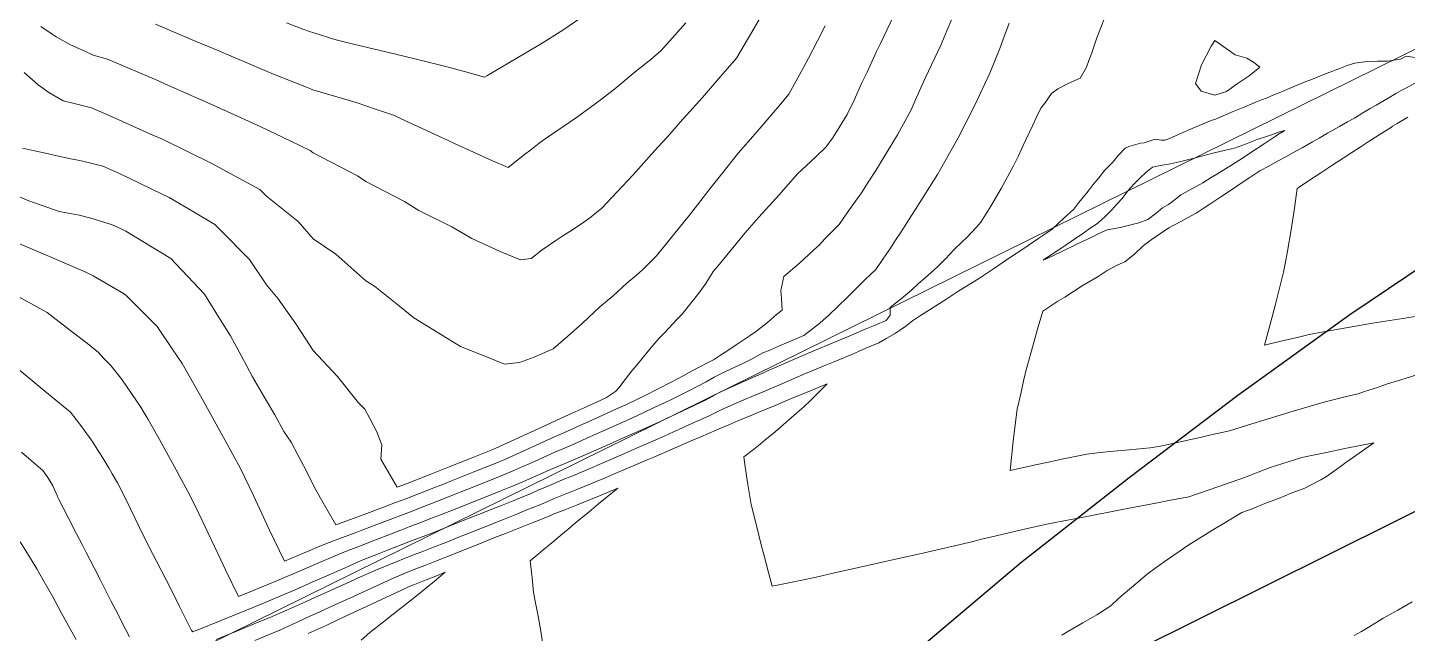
# Model space of a CAD drawing. Header units: inches. Extents: x 11351264 to 11356330, y 6702313 to 6706468.
# Drawn here: x 11351538.2 to 11351957.5, y 6703502.6 to 6703686.7 of the extents above; entities that cross this region are included whole.
import ezdxf

# ---------------------------------------------------------------- set-up
doc = ezdxf.new("R2010")
doc.units = ezdxf.units.IN
doc.header["$MEASUREMENT"] = 0
doc.layers.add('Shumate_Contours_clip1', color=7, linetype='Continuous', lineweight=0)
doc.layers.add('Shumate_Parcels_clip1', color=7, linetype='Continuous', lineweight=0)
doc.layers.add('Shumate_Streets_clip1', color=7, linetype='Continuous')

msp = doc.modelspace()

# ---------------------------------------------------------------- linework, layer by layer
at = {"layer": 'Shumate_Contours_clip1'}
for points, elevation in [([(11351868.09, 6703696.44), (11351863.12, 6703683.57), (11351861.69, 6703678.99), (11351860.75, 6703676.69), (11351859.98, 6703674.67), (11351858.07, 6703671.32), (11351854.61, 6703669.86), (11351851.29, 6703668.12), (11351849.36, 6703666.65), (11351847.35, 6703663.77), (11351846.14, 6703662.27), (11351844.72, 6703659.31), (11351843.59, 6703656.81), (11351841.48, 6703652.39), (11351839.25, 6703647.49), (11351837.84, 6703644.66), (11351834.07, 6703637.77), (11351830.95, 6703632.44), (11351827.94, 6703627.58), (11351826.49, 6703625.93), (11351823.67, 6703622.96), (11351822.13, 6703621.5), (11351819.78, 6703619.29), (11351817.2, 6703616.45), (11351814.78, 6703614.01), (11351810.85, 6703610.52), (11351808.99, 6703608.93), (11351806.97, 6703607.03), (11351803.74, 6703604.28), (11351801.96, 6703602.96), (11351800.4, 6703601.67), (11351800.36, 6703599.33), (11351799.16, 6703597.7), (11351795.82, 6703596.31), (11351792.71, 6703595.02), (11351788.57, 6703593.28), (11351784.44, 6703591.53), (11351778.55, 6703589.08), (11351773.1, 6703586.74), (11351767.56, 6703584.3), (11351762.85, 6703582.24), (11351762.23, 6703581.94), (11351761.68, 6703581.68), (11351759.77, 6703580.84), (11351756.34, 6703579.33), (11351752.91, 6703577.83), (11351749.48, 6703576.29), (11351748.78, 6703575.96), (11351746.26, 6703574.61), (11351744.01, 6703573.4), (11351743.73, 6703573.26), (11351742.93, 6703572.86), (11351738.85, 6703570.91), (11351733.92, 6703568.6), (11351729.11, 6703566.38), (11351724.22, 6703564.17), (11351719.55, 6703562.1), (11351715.02, 6703560.1), (11351710.16, 6703557.97), (11351705.38, 6703555.88), (11351701.83, 6703554.37), (11351698.32, 6703552.88), (11351693.5, 6703550.76), (11351688.68, 6703548.65), (11351685.13, 6703547.18), (11351681.58, 6703545.72), (11351674.23, 6703542.8), (11351667.32, 6703540.05), (11351664.19, 6703538.81), (11351660.51, 6703537.36), (11351657.75, 6703536.3), (11351654.21, 6703534.95), (11351651.62, 6703533.96), (11351647.2, 6703532.23), (11351642.99, 6703530.63), (11351640.19, 6703529.53), (11351634.34, 6703527.31), (11351627.66, 6703524.42), (11351621.8, 6703521.87), (11351614.17, 6703518.64), (11351609.48, 6703516.72), (11351606.58, 6703515.52), (11351602.3, 6703513.78), (11351598.36, 6703521.95), (11351596.93, 6703524.92), (11351593.11, 6703533.09), (11351589.31, 6703540.99), (11351586.89, 6703545.7), (11351584.4, 6703550.41), (11351583.36, 6703552.35), (11351581.71, 6703555.47), (11351577.83, 6703562.44), (11351574.85, 6703567.62), (11351572.43, 6703571.61), (11351566.97, 6703579.67), (11351563.5, 6703584), (11351561.42, 6703586.17), (11351559.82, 6703587.96), (11351556.43, 6703590.69), (11351551.91, 6703594.11), (11351544.21, 6703600.09), (11351532.65, 6703606.5)], 1404), ([(11351712.26, 6703693.74), (11351700.91, 6703685.89), (11351694.12, 6703681.7), (11351688.97, 6703678.63), (11351677.74, 6703672.04), (11351677.13, 6703671.64), (11351671.04, 6703673.37), (11351664.48, 6703675.05), (11351657.89, 6703676.66), (11351651.32, 6703678.33), (11351650.79, 6703678.48), (11351650.14, 6703678.65), (11351643.68, 6703680.2), (11351637.32, 6703681.64), (11351631.58, 6703683.09), (11351625.22, 6703685.09), (11351624.93, 6703685.18), (11351624.2, 6703685.44), (11351621.89, 6703686.27), (11351616.91, 6703688.14)], 1418), ([(11351818.95, 6703689.11), (11351816.73, 6703683.8), (11351815.83, 6703681.62), (11351811.01, 6703671.31), (11351808, 6703664.52), (11351806.74, 6703661.73), (11351802.63, 6703654.07), (11351800.91, 6703651.26), (11351795.96, 6703643.29), (11351793.91, 6703640.08), (11351791.61, 6703636.47), (11351788.01, 6703631.38), (11351786.42, 6703629.14), (11351784.82, 6703626.84), (11351780.51, 6703622.49), (11351778.86, 6703620.73), (11351777.08, 6703619.11), (11351772.81, 6703615.16), (11351768.06, 6703611.04), (11351767.16, 6703606.85), (11351767.36, 6703604.38), (11351767.49, 6703600.86), (11351765.84, 6703599.47), (11351763.11, 6703597.13), (11351759.44, 6703594.26), (11351757.8, 6703593.08), (11351755.66, 6703591.76), (11351753.51, 6703590.34), (11351751.64, 6703589.02), (11351749.91, 6703587.88), (11351748.5, 6703586.93), (11351746.67, 6703585.77), (11351745.03, 6703584.91), (11351744.89, 6703584.83), (11351742.5, 6703583.57), (11351739.98, 6703582.24), (11351737.67, 6703581.02), (11351733.76, 6703578.98), (11351729.84, 6703576.94), (11351725.92, 6703574.9), (11351723.57, 6703573.79), (11351719.98, 6703572.09), (11351717.01, 6703570.73), (11351710.6, 6703567.81), (11351705.88, 6703565.68), (11351701.16, 6703563.54), (11351698.55, 6703562.39), (11351692.61, 6703559.69), (11351687.92, 6703557.57), (11351683.24, 6703555.45), (11351680.3, 6703554.23), (11351673.66, 6703551.59), (11351667.02, 6703548.95), (11351665.1, 6703548.18), (11351660.38, 6703546.3), (11351658.18, 6703545.43), (11351655.72, 6703544.47), (11351653.44, 6703543.6), (11351650.06, 6703542.34), (11351646.43, 6703540.96), (11351641.31, 6703539.06), (11351639.41, 6703538.34), (11351631.86, 6703535.57), (11351627.29, 6703543.68), (11351625.32, 6703547.09), (11351622.93, 6703552.14), (11351620.41, 6703556.67), (11351618.32, 6703560.66), (11351616.15, 6703563.98), (11351613.33, 6703568.98), (11351610.85, 6703573.27), (11351606.6, 6703580.59), (11351603.1, 6703587.06), (11351599.89, 6703593.04), (11351596.71, 6703597.98), (11351591.98, 6703605.67), (11351581.77, 6703616.51), (11351578.9, 6703618.3), (11351568.05, 6703624.84), (11351564.52, 6703626.55), (11351561.12, 6703627.64), (11351557.5, 6703628.75), (11351553.9, 6703629.68), (11351550.6, 6703630.27), (11351547.84, 6703630.77), (11351540.6, 6703633.31), (11351538.34, 6703634.2), (11351528.93, 6703638.31)], 1408), ([(11351836.56, 6703688.05), (11351834.56, 6703682.88), (11351833.7, 6703680.4), (11351830.68, 6703672.84), (11351826.07, 6703663.17), (11351821.06, 6703653.19), (11351816.61, 6703645.35), (11351814.74, 6703642.06), (11351807.99, 6703631.36), (11351805.94, 6703628.14), (11351803.89, 6703624.94), (11351801.8, 6703621.77), (11351800.41, 6703619.71), (11351798.32, 6703616.63), (11351795.99, 6703613.2), (11351794.42, 6703611.7), (11351792.87, 6703610.23), (11351790.43, 6703607.86), (11351787.5, 6703604.9), (11351784.37, 6703601.82), (11351781.77, 6703599.36), (11351778.98, 6703596.83), (11351774.11, 6703593.13), (11351771.31, 6703591.94), (11351768.88, 6703590.91), (11351766.5, 6703589.89), (11351763.79, 6703588.72), (11351761.7, 6703587.81), (11351758.39, 6703586.03), (11351755.54, 6703584.57), (11351753.36, 6703583.56), (11351749.92, 6703581.97), (11351746.89, 6703580.45), (11351744.45, 6703579.07), (11351741.86, 6703577.73), (11351738.33, 6703575.92), (11351734.33, 6703573.89), (11351731.82, 6703572.68), (11351728.87, 6703571.3), (11351725.33, 6703569.63), (11351722.1, 6703568.14), (11351716.01, 6703565.4), (11351711.15, 6703563.23), (11351708.01, 6703561.82), (11351703.27, 6703559.72), (11351698.44, 6703557.63), (11351693.61, 6703555.48), (11351690.66, 6703554.15), (11351688.78, 6703553.32), (11351685.96, 6703552.05), (11351680.95, 6703549.97), (11351676.59, 6703548.24), (11351674.3, 6703547.33), (11351669.67, 6703545.49), (11351667.66, 6703544.69), (11351662.76, 6703542.74), (11351658.11, 6703540.91), (11351653.83, 6703539.27), (11351646.82, 6703536.6), (11351639.8, 6703533.94), (11351637.79, 6703533.2), (11351632.78, 6703531.31), (11351629.02, 6703529.94), (11351626.36, 6703528.79), (11351624.03, 6703527.78), (11351616.28, 6703524.56), (11351611.63, 6703534.18), (11351606.87, 6703544.5), (11351602.89, 6703552.69), (11351598.27, 6703561.2), (11351591.84, 6703572.97), (11351590.8, 6703574.8), (11351585.25, 6703584.66), (11351582.15, 6703589.08), (11351577.62, 6703595.82), (11351569.21, 6703604.28), (11351568.36, 6703605.1), (11351568.05, 6703605.38), (11351567.38, 6703605.9), (11351558.14, 6703611.25), (11351555.97, 6703612.33), (11351544.86, 6703617.14), (11351534.31, 6703621.56)], 1406), ([(11351801.33, 6703690.19), (11351797.31, 6703681.7), (11351796.24, 6703679.46), (11351793.38, 6703673.16), (11351791.79, 6703669.87), (11351789.41, 6703664.65), (11351787.28, 6703660.29), (11351784.09, 6703655.06), (11351782.85, 6703653.15), (11351780.94, 6703650.43), (11351777.75, 6703647.45), (11351774.9, 6703644.76), (11351772.15, 6703642.22), (11351766.65, 6703635.88), (11351760.45, 6703629.14), (11351756.2, 6703624.23), (11351747.98, 6703614.21), (11351746.62, 6703612.54), (11351744.3, 6703608.98), (11351742.2, 6703605.99), (11351738.95, 6703601.91), (11351737.1, 6703599.66), (11351735.63, 6703598.13), (11351731.8, 6703593.94), (11351730.21, 6703592.27), (11351728.19, 6703590.05), (11351725.35, 6703586.67), (11351723.27, 6703584.06), (11351721.89, 6703582.34), (11351719.87, 6703579.79), (11351717.95, 6703577.19), (11351716.88, 6703576.06), (11351714.16, 6703574.31), (11351708.26, 6703571.59), (11351703.77, 6703569.51), (11351699.07, 6703567.35), (11351698.66, 6703567.17), (11351694.53, 6703565.27), (11351689.86, 6703563.13), (11351685.19, 6703560.99), (11351680.52, 6703558.85), (11351679.66, 6703558.49), (11351673.02, 6703555.85), (11351666.38, 6703553.21), (11351659.74, 6703550.57), (11351653.61, 6703548.13), (11351653.32, 6703548.02), (11351653.06, 6703547.92), (11351650.58, 6703546.99), (11351645.53, 6703555.56), (11351645.93, 6703559.86), (11351644.22, 6703564.06), (11351642.22, 6703567.88), (11351640.74, 6703570.73), (11351638.8, 6703572.63), (11351632.38, 6703580.68), (11351625, 6703588.55), (11351622.8, 6703592.04), (11351619.7, 6703596.67), (11351614.42, 6703604.3), (11351610.85, 6703608.51), (11351605.67, 6703616.27), (11351596.71, 6703625.2), (11351595.13, 6703626.85), (11351588.82, 6703630.62), (11351581.26, 6703635.08), (11351578.92, 6703636.21), (11351566.17, 6703642.36), (11351561.07, 6703644.61), (11351556.69, 6703645.69), (11351554.14, 6703646.32), (11351551.29, 6703646.84), (11351547.27, 6703647.71), (11351543.66, 6703648.51), (11351540.36, 6703649.25), (11351536.69, 6703650.07)], 1410), ([(11351780.64, 6703687.23), (11351778.3, 6703682.66), (11351775.5, 6703677.45), (11351773.99, 6703674.54), (11351769.58, 6703666.49), (11351766.58, 6703662.95), (11351759.35, 6703654.42), (11351754.18, 6703648.51), (11351749.19, 6703642.23), (11351745.98, 6703638.18), (11351739.4, 6703629.71), (11351738, 6703627.97), (11351729.39, 6703617.35), (11351725.07, 6703613.08), (11351723.24, 6703611.5), (11351720.38, 6703609.07), (11351716.15, 6703605.23), (11351712.12, 6703601.82), (11351706.81, 6703596.76), (11351702.36, 6703592.9), (11351697.92, 6703589.04), (11351692.15, 6703586.54), (11351687.69, 6703584.93), (11351683.13, 6703584.45), (11351677.18, 6703586.83), (11351669.79, 6703589.81), (11351665.82, 6703592.24), (11351655.59, 6703598.53), (11351651.24, 6703602.07), (11351643.63, 6703608.08), (11351641.07, 6703609.78), (11351631.89, 6703617.8), (11351625, 6703622.51), (11351620.48, 6703627.75), (11351610.85, 6703635.45), (11351608.83, 6703637.47), (11351598.65, 6703642.97), (11351594.44, 6703645.29), (11351579.46, 6703652.65), (11351575.43, 6703654.44), (11351563.94, 6703659.6), (11351557.69, 6703662.29), (11351552.36, 6703663.62), (11351549.05, 6703664.43), (11351544.69, 6703667.03), (11351541.45, 6703669.35), (11351537.22, 6703673.06)], 1412), ([(11351760.82, 6703689.67), (11351758.36, 6703685.33), (11351753.69, 6703677.45), (11351748.15, 6703671.14), (11351743.29, 6703665.5), (11351736.59, 6703657.96), (11351732.76, 6703653.64), (11351729.7, 6703650.3), (11351722.11, 6703641.86), (11351712.65, 6703631.68), (11351711.24, 6703630.59), (11351709.47, 6703629.18), (11351706.51, 6703627.03), (11351702.99, 6703624.75), (11351701.22, 6703623.61), (11351698.73, 6703622.03), (11351694.63, 6703619.16), (11351691.24, 6703616.49), (11351688.02, 6703616.17), (11351681.81, 6703618.69), (11351673.22, 6703622.59), (11351667.11, 6703626.13), (11351657.15, 6703631.1), (11351652.79, 6703633.87), (11351641.07, 6703639.96), (11351638.51, 6703641.64), (11351625, 6703648.65), (11351624.14, 6703649.34), (11351618.26, 6703652.17), (11351609.1, 6703656.58), (11351601.98, 6703659.77), (11351593.74, 6703663.56), (11351580.12, 6703669.56), (11351578.18, 6703670.4), (11351562.47, 6703677.12), (11351558.15, 6703678.35), (11351555.58, 6703679.5), (11351551.24, 6703681.5), (11351546.89, 6703683.92), (11351542.27, 6703687.09)], 1414), ([(11351738.23, 6703688.13), (11351730.72, 6703679.7), (11351727.64, 6703677.03), (11351722.89, 6703673.23), (11351716.68, 6703668.1), (11351712.63, 6703664.95), (11351705.35, 6703659.63), (11351695.55, 6703652.85), (11351693.65, 6703651.58), (11351691.14, 6703649.6), (11351689.22, 6703648.11), (11351684.24, 6703644.15), (11351679.53, 6703646.24), (11351667.93, 6703651.46), (11351664.55, 6703653.06), (11351651.55, 6703659.05), (11351649.7, 6703659.95), (11351643.91, 6703661.92), (11351638.07, 6703663.91), (11351631.45, 6703665.86), (11351624.88, 6703667.84), (11351622.97, 6703668.59), (11351612.49, 6703672.8), (11351603.22, 6703676.7), (11351600.09, 6703678.01), (11351596.33, 6703679.6), (11351587.7, 6703683.22), (11351580.69, 6703686.24), (11351577.12, 6703687.77)], 1416), ([(11351961.25, 6703677.39), (11351957.18, 6703678), (11351955.44, 6703677.15), (11351951.5, 6703676.46), (11351948.55, 6703676.49), (11351945.25, 6703676.41), (11351941.58, 6703675.89), (11351939.23, 6703675.14), (11351936.74, 6703674.19), (11351933.95, 6703673.14), (11351930.59, 6703671.8), (11351928.71, 6703671.05), (11351926.45, 6703670.18), (11351922.86, 6703668.69), (11351920.9, 6703667.87), (11351919.04, 6703667.11), (11351917.19, 6703666.34), (11351914.97, 6703665.41), (11351913.21, 6703664.74), (11351911.71, 6703664.15), (11351908.16, 6703662.67), (11351904.6, 6703661.18), (11351899.23, 6703658.9), (11351897.9, 6703658.43), (11351894.29, 6703656.92), (11351890.68, 6703655.4), (11351887.07, 6703653.85), (11351884.73, 6703652.82), (11351883.86, 6703652.53), (11351882.86, 6703652.54), (11351880.85, 6703652.77), (11351877.58, 6703651.69), (11351876.38, 6703651.56), (11351872.84, 6703650.52), (11351871.81, 6703650.1), (11351869.68, 6703647.8), (11351867.98, 6703645.84), (11351865.54, 6703643.24), (11351863.75, 6703641.05), (11351862.07, 6703638.98), (11351860.5, 6703637.02), (11351857.7, 6703633.5), (11351857.09, 6703632.75), (11351856.18, 6703631.57), (11351853.05, 6703628.66), (11351851.54, 6703627.26), (11351849.61, 6703625.49), (11351847.69, 6703624.12), (11351845.54, 6703622.67), (11351840.93, 6703619.58), (11351836.33, 6703616.49), (11351831.74, 6703613.4), (11351827.2, 6703610.39), (11351821.27, 6703606.69), (11351817.58, 6703604.29), (11351815.39, 6703602.9), (11351812.35, 6703600.92), (11351809.57, 6703599.17), (11351807.1, 6703597.57), (11351805.12, 6703595.98), (11351803.23, 6703594.68), (11351801.71, 6703593.65), (11351799.36, 6703592.33), (11351796.91, 6703590.92), (11351793, 6703589.24), (11351790.78, 6703588.26), (11351788.91, 6703587.45), (11351785.28, 6703585.96), (11351783.03, 6703585.04), (11351780.04, 6703583.81), (11351777.15, 6703582.61), (11351774.8, 6703581.63), (11351770.48, 6703579.79), (11351766.05, 6703577.86), (11351761.73, 6703576), (11351758.34, 6703574.57), (11351756.36, 6703573.73), (11351752.8, 6703572.22), (11351749.03, 6703570.57), (11351745.59, 6703568.82), (11351743.54, 6703567.91), (11351739.21, 6703565.95), (11351736.17, 6703564.56), (11351733.42, 6703563.32), (11351731.27, 6703562.36), (11351728.95, 6703561.34), (11351726.36, 6703560.17), (11351721.67, 6703558.14), (11351718.52, 6703556.79), (11351714.03, 6703554.84), (11351707.51, 6703552.02), (11351703.89, 6703550.52), (11351701.71, 6703549.62), (11351698.21, 6703548.16), (11351696.17, 6703547.27), (11351693.39, 6703546.09), (11351691.42, 6703545.23), (11351687.75, 6703543.73), (11351685.77, 6703542.92), (11351682.22, 6703541.48), (11351678.8, 6703540.12), (11351675.58, 6703538.84), (11351671.88, 6703537.36), (11351668.06, 6703535.85), (11351662.91, 6703533.8), (11351659.21, 6703532.38), (11351654.6, 6703530.61), (11351647.59, 6703527.85), (11351645.09, 6703526.87), (11351639.57, 6703524.72), (11351634.69, 6703522.55), (11351628.97, 6703520.03), (11351624.93, 6703518.23), (11351619.52, 6703515.82), (11351615.17, 6703514), (11351611.89, 6703512.62), (11351607, 6703510.61), (11351604.3, 6703509.49), (11351596.72, 6703506.39), (11351589.72, 6703503.56), (11351589.41, 6703503.44), (11351588.49, 6703503.1), (11351588.05, 6703503.5), (11351586.66, 6703506.3), (11351584.4, 6703510.79), (11351583.36, 6703512.88), (11351580.3, 6703518.85), (11351577.41, 6703524.54), (11351576.2, 6703526.9), (11351573.48, 6703532.22), (11351572.09, 6703534.95), (11351569.49, 6703540.47), (11351568.17, 6703543.23), (11351565.51, 6703548.34), (11351563.93, 6703551.11), (11351563.41, 6703552.01), (11351563.04, 6703552.74), (11351561.23, 6703555.75), (11351559.87, 6703557.75), (11351558.03, 6703560.71), (11351554.72, 6703565.42), (11351551.25, 6703569.81), (11351543.47, 6703576.25), (11351541.08, 6703578.21), (11351535.71, 6703582.74)], 1402), ([(11351966.64, 6703583.21), (11351956.82, 6703580.04), (11351951.19, 6703578.32), (11351948.44, 6703577.36), (11351944.51, 6703576.12), (11351942.57, 6703575.45), (11351940.29, 6703574.93), (11351932.59, 6703573), (11351927.69, 6703571.57), (11351922.78, 6703570.12), (11351917.86, 6703568.63), (11351914.94, 6703567.73), (11351908.95, 6703565.86), (11351903.48, 6703564.19), (11351897.35, 6703562.87), (11351894.52, 6703562.17), (11351891.73, 6703561.54), (11351884.88, 6703559.96), (11351882.47, 6703559.45), (11351879.41, 6703558.99), (11351872.98, 6703558.36), (11351867.15, 6703557.88), (11351863.41, 6703557.45), (11351860.16, 6703557.02), (11351853.05, 6703555.69), (11351847.92, 6703554.54), (11351844.53, 6703553.79), (11351836.8, 6703552.06), (11351837.7, 6703561.01), (11351838.05, 6703563.55), (11351838.99, 6703570.7), (11351840.05, 6703575.42), (11351840.99, 6703579.78), (11351841.63, 6703582.26), (11351843.09, 6703587.8), (11351845.35, 6703595.78), (11351846.76, 6703600.49), (11351851.34, 6703603.52), (11351853.41, 6703604.8), (11351858.67, 6703608.21), (11351863.53, 6703611.11), (11351866.27, 6703612.85), (11351869.57, 6703614.64), (11351871.66, 6703615.56), (11351874.59, 6703617.81), (11351877.19, 6703620.4), (11351879.7, 6703622.22), (11351885.05, 6703625.88), (11351888.64, 6703627.75), (11351893.36, 6703630.28), (11351895.77, 6703631.88), (11351897.85, 6703633.27), (11351900.81, 6703635.24), (11351903.77, 6703637.22), (11351906.73, 6703639.2), (11351909.69, 6703641.18), (11351912.38, 6703642.98), (11351912.64, 6703643.13), (11351912.67, 6703643.15), (11351912.7, 6703643.17), (11351915.38, 6703644.6), (11351918.09, 6703646.08), (11351920.79, 6703647.57), (11351923.47, 6703649.07), (11351925.51, 6703650.21), (11351928.73, 6703652.01), (11351930.74, 6703653.13), (11351933.29, 6703654.58), (11351936.86, 6703656.64), (11351939.36, 6703658.04), (11351941.44, 6703659.23), (11351944.04, 6703660.76), (11351946.27, 6703662.08), (11351948.03, 6703663.12), (11351951.68, 6703665.3), (11351954.03, 6703666.71), (11351955.4, 6703667.52), (11351957.46, 6703668.52), (11351961.06, 6703670.52)], 1402), ([(11351961.14, 6703599.06), (11351956.14, 6703598.3), (11351946.94, 6703596.83), (11351944.06, 6703596.36), (11351932.05, 6703594.22), (11351927.71, 6703593.4), (11351923.64, 6703592.44), (11351919.46, 6703591.47), (11351914.07, 6703590.17), (11351916.48, 6703598.79), (11351917.47, 6703602.67), (11351919.9, 6703612.42), (11351920.38, 6703614.87), (11351921.15, 6703618.75), (11351922.25, 6703625.25), (11351923.27, 6703631.87), (11351924.01, 6703637.81), (11351924.5, 6703638.13), (11351924.6, 6703638.2), (11351927.83, 6703640.33), (11351931.22, 6703642.55), (11351934.62, 6703644.78), (11351938.01, 6703647), (11351940.7, 6703648.76), (11351943.47, 6703650.55), (11351945.66, 6703651.96), (11351948.91, 6703654.08), (11351952.67, 6703656.49), (11351953.05, 6703656.75), (11351954.38, 6703657.59), (11351957.69, 6703659.47)], 1404), ([(11351852.5, 6703502.07), (11351854.36, 6703503.21), (11351858.88, 6703505.76), (11351863.15, 6703508.24), (11351867.43, 6703511.01), (11351869.84, 6703513.3), (11351875, 6703517.69), (11351878.46, 6703520.59), (11351881.24, 6703522.59), (11351884.89, 6703525.22), (11351891.15, 6703529.55), (11351899.14, 6703534.48), (11351901.09, 6703535.63), (11351907.2, 6703539.35), (11351910.32, 6703540.49), (11351914.68, 6703542.26), (11351918.34, 6703543.57), (11351922.18, 6703545.16), (11351926.33, 6703546.69), (11351928.45, 6703547.85), (11351931.19, 6703549.31), (11351932.96, 6703550.31), (11351936.81, 6703553.06), (11351938.87, 6703554.54), (11351942.84, 6703557.35), (11351947.37, 6703560.55), (11351938.57, 6703558.74), (11351932.99, 6703557.6), (11351928.93, 6703556.73), (11351925.43, 6703556.01), (11351921.58, 6703554.88), (11351915.83, 6703552.97), (11351908.04, 6703550.01), (11351899.96, 6703547.11), (11351891.15, 6703544.06), (11351885.09, 6703542.99), (11351881.1, 6703542.19), (11351872.98, 6703540.63), (11351870.35, 6703540.1), (11351859.59, 6703538.03), (11351848.84, 6703535.95), (11351840.31, 6703534.06), (11351836.45, 6703533.19), (11351832.6, 6703532.25), (11351827.71, 6703531.08), (11351825.57, 6703530.57), (11351818.54, 6703528.9), (11351809.36, 6703526.81), (11351805.23, 6703525.88), (11351800.18, 6703524.74), (11351791.23, 6703522.75), (11351783.49, 6703520.97), (11351777.48, 6703519.54), (11351773.49, 6703518.73), (11351770.56, 6703518.11), (11351764.48, 6703516.92), (11351763.43, 6703521.06), (11351761.96, 6703526.56), (11351761.37, 6703528.7), (11351759.51, 6703536.24), (11351758.11, 6703541.81), (11351757.09, 6703547.88), (11351756.71, 6703550.46), (11351756.16, 6703553.88), (11351755.87, 6703556.22), (11351758.84, 6703558.52), (11351760.86, 6703560.07), (11351762.31, 6703561.3), (11351765.37, 6703563.9), (11351767.81, 6703565.94), (11351770.41, 6703568.19), (11351774.15, 6703571.47), (11351776.21, 6703573.48), (11351777.82, 6703575.05), (11351781.21, 6703578.42), (11351776.31, 6703576.41), (11351771.07, 6703574.26), (11351769.9, 6703573.75), (11351765.38, 6703571.88), (11351762.68, 6703570.76), (11351759.99, 6703569.63), (11351757.84, 6703568.74), (11351754.09, 6703567.17), (11351751.34, 6703566.01), (11351748.59, 6703564.83), (11351747.47, 6703564.32), (11351742.8, 6703562.34), (11351739.9, 6703561.1), (11351734.09, 6703558.62), (11351728.5, 6703556.17), (11351726.49, 6703555.33), (11351722.01, 6703553.43), (11351717.53, 6703551.52), (11351713.05, 6703549.6), (11351709.64, 6703548.14), (11351705.1, 6703546.32), (11351701.6, 6703544.89), (11351698.1, 6703543.46), (11351694.17, 6703541.8), (11351689.96, 6703540.1), (11351686.41, 6703538.66), (11351682.86, 6703537.23), (11351676.44, 6703534.68), (11351672.62, 6703533.16), (11351668.97, 6703531.71), (11351665.3, 6703530.25), (11351661.61, 6703528.82), (11351658.53, 6703527.62), (11351654.99, 6703526.25), (11351647.99, 6703523.44), (11351644.73, 6703522.16), (11351641.68, 6703520.77), (11351638.72, 6703519.45), (11351635.98, 6703518.2), (11351632.7, 6703516.75), (11351630.27, 6703515.64), (11351628.07, 6703514.64), (11351624.57, 6703513.08), (11351622.65, 6703512.2), (11351617.22, 6703509.73), (11351611.6, 6703507.37), (11351608.28, 6703505.98), (11351602.01, 6703503.4), (11351595.53, 6703500.77)], 1400), ([(11351569.2, 6703501.51), (11351566.75, 6703506.22), (11351565.62, 6703508.49), (11351563.55, 6703512.5), (11351562.04, 6703515.48), (11351560.35, 6703518.77), (11351558.46, 6703522.5), (11351557.15, 6703525.04), (11351556.06, 6703527.15), (11351554.9, 6703529.41), (11351553.11, 6703532.86), (11351550.69, 6703537.58), (11351549.08, 6703540.71), (11351547.76, 6703543.28), (11351547.47, 6703543.85), (11351547.28, 6703544.26), (11351545.92, 6703547.39), (11351544.43, 6703550.02), (11351542.88, 6703552.07), (11351538.63, 6703555.72), (11351536.4, 6703557.7)], 1400), ([(11351694.66, 6703499.86), (11351694.26, 6703502.65), (11351693.35, 6703507.79), (11351692.56, 6703511.86), (11351691.97, 6703514.99), (11351691.52, 6703519.51), (11351690.91, 6703524.62), (11351693.34, 6703526.63), (11351694.83, 6703527.87), (11351697.53, 6703530.1), (11351700.81, 6703532.82), (11351703.09, 6703534.76), (11351703.44, 6703535.05), (11351705.25, 6703536.56), (11351707.41, 6703538.36), (11351709.57, 6703540.15), (11351711.73, 6703541.95), (11351713.83, 6703543.69), (11351717.56, 6703546.69), (11351712.07, 6703544.39), (11351711.78, 6703544.26), (11351708.49, 6703542.97), (11351704.99, 6703541.58), (11351701.49, 6703540.19), (11351697.99, 6703538.79), (11351696.93, 6703538.35), (11351694.16, 6703537.24), (11351690.6, 6703535.82), (11351687.05, 6703534.4), (11351683.5, 6703532.98), (11351681, 6703531.99), (11351678.71, 6703531.08), (11351675.04, 6703529.62), (11351671.37, 6703528.16), (11351667.7, 6703526.7), (11351662.45, 6703524.63), (11351658.91, 6703523.25), (11351655.38, 6703521.86), (11351649.85, 6703519.62), (11351642.97, 6703516.46), (11351637.27, 6703513.85), (11351631.58, 6703511.26), (11351625.89, 6703508.65), (11351623.83, 6703507.71), (11351620.2, 6703506.04), (11351614.91, 6703503.6), (11351607.29, 6703500.41)], 1398), ([(11351552.99, 6703500.7), (11351551.27, 6703503.79), (11351548.58, 6703508.75), (11351545.87, 6703513.7), (11351542.87, 6703518.93), (11351541, 6703522.17), (11351538.25, 6703526.85), (11351535.94, 6703530.41)], 1398), ([(11351639.65, 6703500.51), (11351642.28, 6703502.87), (11351646.38, 6703506.15), (11351649.86, 6703508.81), (11351653.95, 6703512.06), (11351657.44, 6703514.79), (11351661.76, 6703518.37), (11351665.15, 6703521.18), (11351662.75, 6703520.22), (11351659.31, 6703518.85), (11351655.77, 6703517.45), (11351654.93, 6703517.11), (11351649.93, 6703514.78), (11351644.25, 6703512.14), (11351638.57, 6703509.5), (11351632.89, 6703506.87), (11351628.95, 6703505.04), (11351623.5, 6703502.52)], 1396), ([(11351959.03, 6703512.23), (11351954.59, 6703509.69), (11351950.14, 6703507.18), (11351947.95, 6703505.84), (11351945.62, 6703504.37), (11351943.58, 6703503.19), (11351941.33, 6703501.97)], 1400)]:
    msp.add_lwpolyline(points, dxfattribs=dict(at, elevation=elevation))
for points, elevation in [([(11351893.14, 6703669.76), (11351894.91, 6703667.36), (11351898.97, 6703666.14), (11351902.53, 6703667.3), (11351905.85, 6703669.59), (11351909.5, 6703672.06), (11351912.68, 6703674.68), (11351910.75, 6703676.19), (11351908.73, 6703677.41), (11351905.22, 6703678.39), (11351898.97, 6703682.8), (11351897.86, 6703681.03), (11351894.97, 6703675.41)], 1402), ([(11351846.83, 6703616.01), (11351847.72, 6703616.4), (11351848.04, 6703616.58), (11351852.49, 6703618.67), (11351857.08, 6703620.84), (11351861.67, 6703623.04), (11351863.74, 6703624.08), (11351866.25, 6703625.27), (11351870.29, 6703626), (11351873.08, 6703626.66), (11351875.89, 6703627.37), (11351878.67, 6703628.41), (11351881.17, 6703630.3), (11351883.09, 6703631.94), (11351884.94, 6703632.93), (11351886.93, 6703634.49), (11351888.64, 6703635.88), (11351892.24, 6703637.79), (11351895.33, 6703639.53), (11351897.9, 6703641.12), (11351900.1, 6703642.48), (11351904.37, 6703645.06), (11351907.41, 6703647.04), (11351909.96, 6703648.71), (11351911.97, 6703650.04), (11351913.98, 6703651.38), (11351917.62, 6703653.84), (11351918.09, 6703654.13), (11351920.33, 6703655.45), (11351918.4, 6703654.89), (11351917.62, 6703654.61), (11351915.01, 6703653.76), (11351911.87, 6703652.68), (11351908.35, 6703651.24), (11351904.96, 6703650.08), (11351902.23, 6703649.45), (11351898.4, 6703648.52), (11351895.4, 6703647.7), (11351892.7, 6703647.03), (11351888.29, 6703645.94), (11351885.55, 6703645.29), (11351883.01, 6703644.91), (11351880.11, 6703644.33), (11351878.01, 6703642.66), (11351876.34, 6703641.08), (11351874.43, 6703639.14), (11351872.71, 6703637.16), (11351870.82, 6703634.75), (11351869.43, 6703633.2), (11351867.61, 6703631.25), (11351865.98, 6703629.56), (11351864.34, 6703628.12), (11351863.03, 6703626.97), (11351861.16, 6703625.71), (11351859.24, 6703624.38), (11351855.42, 6703621.79), (11351851.58, 6703619.2), (11351847.85, 6703616.69), (11351847.69, 6703616.59)], 1400)]:
    msp.add_lwpolyline(points, close=True, dxfattribs=dict(at, elevation=elevation))
at = {"layer": 'Shumate_Parcels_clip1'}
msp.add_lwpolyline([(11352075.68, 6704553.81), (11352325, 6703959.5), (11352324.75, 6703958.82), (11352285, 6703850), (11352153, 6703775.5), (11351539, 6703472.5), (11351560.69, 6703393.93), (11351517.68, 6703371.56), (11351468.97, 6703346.71), (11351420.38, 6703322.41), (11351370.7, 6703298.56), (11351322.3, 6703275.35), (11351282.15, 6703257.73), (11351264.41, 6703250.15), (11351264.41, 6705530.13)], dxfattribs=at)
at = {"layer": 'Shumate_Streets_clip1', "color": 2}
for points in [[(11351586, 6703362), (11351633, 6703387.5), (11351681, 6703414), (11351729, 6703441.5), (11351776, 6703469.5), (11351808, 6703497), (11351840, 6703524), (11351873, 6703550), (11351906, 6703575), (11351940, 6703599.5), (11351975, 6703623), (11352010, 6703646), (11352046, 6703668), (11352082, 6703689), (11352312, 6703798), (11352396, 6703838)], [(11351586, 6703362), (11351835, 6703477.5), (11352073, 6703596), (11352281, 6703711.5), (11352300, 6703720.5), (11352423, 6703777)]]:
    msp.add_lwpolyline(points, dxfattribs=at)

doc.saveas('drawing.dxf')
